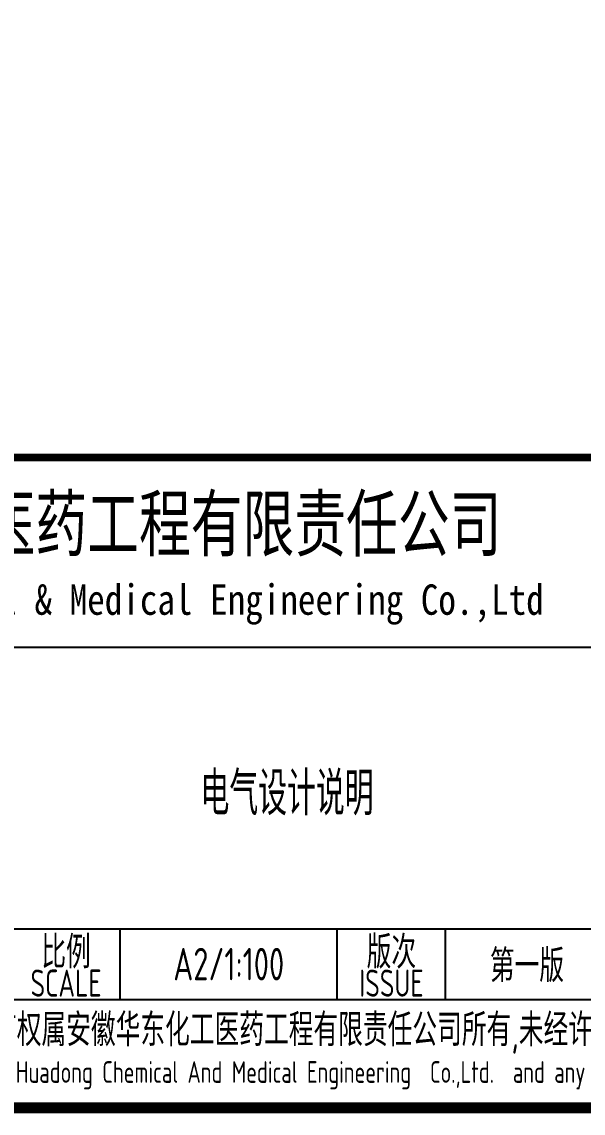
# Model space of a CAD drawing. Extents: x 6250600 to 6678662, y -692028 to -290561.
# Drawn here: x 6306939 to 6312115, y -371429 to -361360 of the extents above; entities that cross this region are included whole.
import ezdxf
from ezdxf.enums import TextEntityAlignment as Align

# ---------------------------------------------------------------- set-up
doc = ezdxf.new("R2010")
doc.units = 0
doc.header["$LTSCALE"] = 1000
doc.header["$MEASUREMENT"] = 0
doc.layers.get('0').update_dxf_attribs({"linetype": 'CONTINUOUS'})
doc.styles.add('AHD', font='sceie.shx', dxfattribs={"width": 0.7, "bigfont": 'sceic.shx'})
doc.styles.add('ECEC_TQ_S', font='')
doc.styles.add('sceie', font='sceie.shx', dxfattribs={"width": 0.7, "bigfont": 'sceic.shx'})
doc.styles.get('ECEC_TQ_S').set_extended_font_data('SimSun')

msp = doc.modelspace()

# ---------------------------------------------------------------- linework, layer by layer
for p, q in [((6301346.9, -367128.7), (6319346.9, -367128.7)), ((6301346.9, -369728.7), (6319346.9, -369728.7)), ((6307846.9, -370378.7), (6307846.9, -369728.7)), ((6309846.9, -370378.7), (6309846.9, -369728.7)), ((6310846.9, -370378.7), (6310846.9, -369728.7)), ((6301346.9, -370378.7), (6319346.9, -370378.7)), ((6301346.9, -371378.7), (6319346.9, -371378.7))]:
    msp.add_line(p, q)
at = {"color": 0, "const_width": 100}
msp.add_lwpolyline([(6319346.9, -371378.7), (6263446.9, -371378.7), (6263446.9, -331378.7), (6319346.9, -331378.7)], close=True, dxfattribs=at)
msp.add_lwpolyline([(6319346.9, -365378.7, 70, 70, 0), (6301346.9, -365378.7, 70, 70, 0), (6301346.9, -371378.7, 0, 0, 0)], format="xyseb")

# ---------------------------------------------------------------- texts
for s, height, style, width, p in [('安徽华东化工医药工程有限责任公司', 500, 'ECEC_TQ_S', 0.7, (6307541.8, -365978.7)), ('安徽华东化工医药工程有限责任公司', 500, 'ECEC_TQ_S', 0.7, (6307541.8, -365978.7)), ('Anhui Huadong Chemical & Medical Engineering Co.,Ltd', 280, 'ECEC_TQ_S', 0.85, (6307541.8, -366728.7)), ('Anhui Huadong Chemical & Medical Engineering Co.,Ltd', 280, 'ECEC_TQ_S', 0.85, (6307541.8, -366728.7)), ('比例', 300, 'AHD', 0.8, (6307346.9, -369928.7)), ('比例', 300, 'AHD', 0.8, (6307346.9, -369928.7)), ('版次', 300, 'AHD', 0.8, (6310346.9, -369928.7)), ('版次', 300, 'AHD', 0.8, (6310346.9, -369928.7)), ('SCALE', 250, 'AHD', 0.8, (6307346.9, -370228.7)), ('SCALE', 250, 'AHD', 0.8, (6307346.9, -370228.7)), ('ISSUE', 250, 'AHD', 0.8, (6310346.9, -370228.7)), ('ISSUE', 250, 'AHD', 0.8, (6310346.9, -370228.7)), ('本文件专有权属安徽华东化工医药工程有限责任公司所有,未经许可不得复制或转让给第三方', 300, 'AHD', 0.8, (6310346.9, -370678.7)), ('本文件专有权属安徽华东化工医药工程有限责任公司所有,未经许可不得复制或转让给第三方', 300, 'AHD', 0.8, (6310346.9, -370678.7)), ('The proprietary right of this document belongs to Anhui Huadong Chemical And Medical Engineering  Co.,Ltd.  and any replication or transfer to the 3rd. side is forbidden without its permission. ', 200, 'AHD', 0.8, (6310346.9, -371078.7)), ('The proprietary right of this document belongs to Anhui Huadong Chemical And Medical Engineering  Co.,Ltd.  and any replication or transfer to the 3rd. side is forbidden without its permission. ', 200, 'AHD', 0.8, (6310346.9, -371078.7))]:
    msp.add_text(s, height=height, dxfattribs=dict(style=style, width=width)).set_placement(p, align=Align.MIDDLE)
at = {"style": 'sceie', "width": 0.7}
msp.add_text('电气设计说明', height=400, dxfattribs=at).set_placement((6308586.4, -368679.4))
at = {"style": 'AHD', "width": 0.8}
for tag, text, p in [('A2/1:100', '1:100', (6308846.9, -370053.7)), ('第一版', '0', (6311596.9, -370053.7))]:
    msp.add_attdef(tag, text=text, height=300, dxfattribs=at).set_placement(p, align=Align.MIDDLE)

doc.saveas('drawing.dxf')
